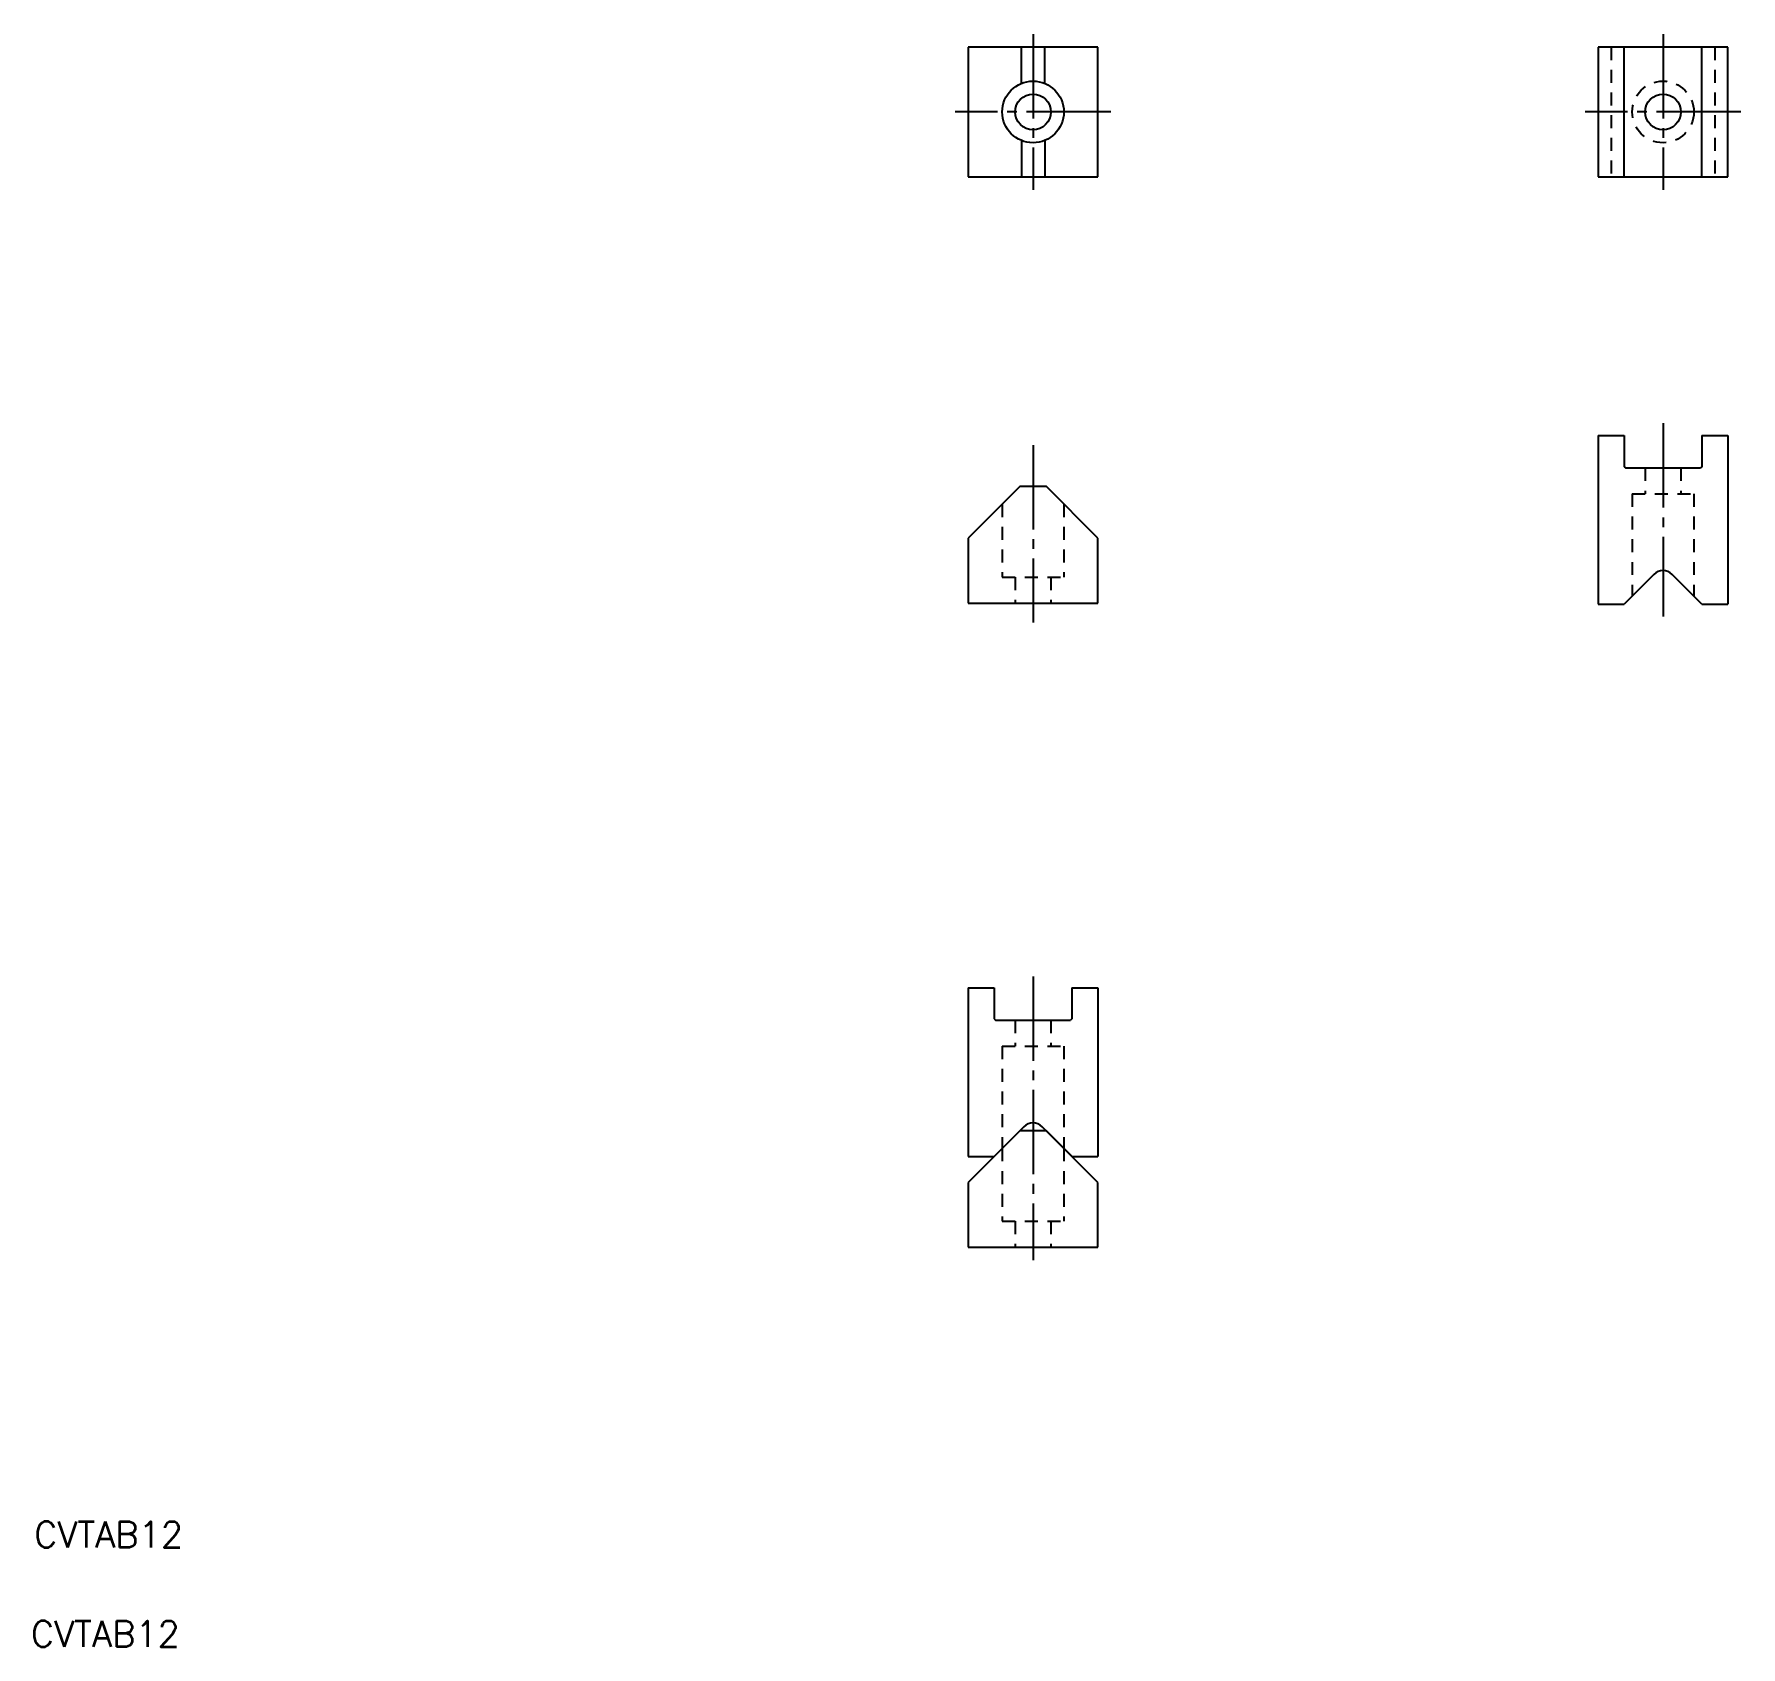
# Model space of a CAD drawing. Extents: x 326 to 589, y -342 to -93.
import ezdxf

# ---------------------------------------------------------------- set-up
doc = ezdxf.new("R2010")
doc.units = 0
doc.linetypes.add('CENTER', pattern=[17.5, 13, -1.5, 1.5, -1.5])
doc.linetypes.add('DASHED', pattern=[3.5, 2, -1.5])
doc.layers.get('0').update_dxf_attribs({"linetype": 'CONTINUOUS'})
doc.layers.add('CENTER', color=1, linetype='CENTER')
doc.styles.get("Standard").update_dxf_attribs({"font": 'txt.shx', "bigfont": '@extfont2.shx'})

msp = doc.modelspace()

# ---------------------------------------------------------------- linework, layer by layer
at = {"linetype": 'CONTINUOUS'}
for p, q in [((489.84, -95.25), (469.84, -95.25)), ((469.84, -95.25), (469.84, -115.25)), ((478.04, -100.85), (478.04, -95.25)), ((481.64, -100.85), (481.64, -95.25)), ((489.84, -115.25), (489.84, -95.25)), ((586.96, -95.25), (566.96, -95.25)), ((566.96, -95.25), (566.96, -115.25)), ((586.96, -115.25), (586.96, -95.25)), ((469.84, -99), (469.84, -99)), ((469.84, -105.25), (469.84, -105.25)), ((478.04, -109.65), (478.04, -115.25)), ((481.64, -109.65), (481.64, -115.25)), ((469.84, -115.25), (489.84, -115.25)), ((566.96, -115.25), (586.96, -115.25)), ((566.96, -155.16), (566.96, -181.16)), ((566.96, -155.16), (570.96, -155.16)), ((570.96, -155.16), (570.96, -159.96)), ((582.96, -155.16), (586.96, -155.16)), ((582.96, -155.16), (582.96, -159.96)), ((586.96, -155.16), (586.96, -181.16)), ((570.96, -159.96), (571.16, -160.16)), ((571.16, -160.16), (582.76, -160.16)), ((582.96, -159.96), (582.76, -160.16)), ((477.84, -162.98), (469.84, -170.98)), ((477.84, -162.98), (481.84, -162.98)), ((489.84, -170.98), (481.84, -162.98)), ((469.84, -170.98), (469.84, -180.98)), ((489.84, -180.98), (489.84, -170.98)), ((575.54, -176.57), (570.96, -181.16)), ((582.96, -181.16), (578.37, -176.57)), ((469.84, -180.98), (489.84, -180.98)), ((566.96, -181.16), (570.96, -181.16)), ((582.96, -181.16), (586.96, -181.16)), ((469.84, -240.33), (469.84, -266.33)), ((469.84, -240.33), (473.84, -240.33)), ((473.84, -240.33), (473.84, -245.13)), ((485.84, -240.33), (489.84, -240.33)), ((485.84, -240.33), (485.84, -245.13)), ((489.84, -240.33), (489.84, -266.33)), ((473.84, -245.13), (474.04, -245.33)), ((474.04, -245.33), (485.64, -245.33)), ((485.84, -245.13), (485.64, -245.33)), ((477.84, -262.33), (469.84, -270.33)), ((478.42, -261.74), (473.84, -266.33)), ((477.84, -262.33), (481.84, -262.33)), ((485.84, -266.33), (481.25, -261.74)), ((489.84, -270.33), (481.84, -262.33)), ((469.84, -266.33), (473.84, -266.33)), ((485.84, -266.33), (489.84, -266.33)), ((469.84, -270.33), (469.84, -280.33)), ((489.84, -280.33), (489.84, -270.33)), ((469.84, -280.33), (489.84, -280.33))]:
    msp.add_line(p, q, dxfattribs=at)
at = {"color": 3, "linetype": 'DASHED'}
for p, q in [((568.96, -95.25), (568.96, -115.25)), ((584.96, -95.25), (584.96, -115.25)), ((574.21, -160.16), (574.21, -164.16)), ((579.71, -160.16), (579.71, -164.16)), ((475.09, -165.73), (475.09, -176.98)), ((484.59, -165.73), (484.59, -176.98)), ((572.21, -164.16), (581.71, -164.16)), ((572.21, -164.16), (572.21, -179.91)), ((581.71, -164.16), (581.71, -179.91)), ((475.09, -176.98), (484.59, -176.98)), ((477.09, -176.98), (477.09, -180.98)), ((482.59, -176.98), (482.59, -180.98)), ((477.09, -245.33), (477.09, -249.33)), ((482.59, -245.33), (482.59, -249.33)), ((475.09, -249.33), (484.59, -249.33)), ((475.09, -249.33), (475.09, -265.08)), ((484.59, -249.33), (484.59, -265.08)), ((475.09, -265.08), (475.09, -276.33)), ((484.59, -265.08), (484.59, -276.33)), ((475.09, -276.33), (484.59, -276.33)), ((477.09, -276.33), (477.09, -280.33)), ((482.59, -276.33), (482.59, -280.33))]:
    msp.add_line(p, q, dxfattribs=at)
at = {"color": 7, "linetype": 'CONTINUOUS'}
for p, q in [((570.96, -115.25), (570.96, -95.25)), ((582.96, -115.25), (582.96, -95.25))]:
    msp.add_line(p, q, dxfattribs=at)
at = {"linetype": 'CONTINUOUS'}
for centre, radius in [((479.84, -105.25), 4.75), ((479.84, -105.25), 2.75), ((576.96, -105.25), 2.75)]:
    msp.add_circle(centre, radius, dxfattribs=at)
at = {"color": 3, "linetype": 'DASHED'}
msp.add_circle((576.96, -105.25), 4.75, dxfattribs=at)
at = {"linetype": 'CONTINUOUS'}
for centre in [(576.96, -177.98), (479.84, -263.16)]:
    msp.add_arc(centre, 2, 45, 135, dxfattribs=at)
at = {"layer": 'CENTER', "linetype": 'CENTER'}
for p, q in [((479.84, -93.25), (479.84, -117.25)), ((576.96, -93.25), (576.96, -117.25)), ((491.84, -105.25), (467.84, -105.25)), ((588.96, -105.25), (564.96, -105.25)), ((576.96, -153.27), (576.96, -183.08)), ((479.84, -156.63), (479.84, -183.98)), ((479.84, -238.57), (479.84, -282.33))]:
    msp.add_line(p, q, dxfattribs=at)

# ---------------------------------------------------------------- texts
for p in [(325.83, -326.64), (325.34, -341.96)]:
    msp.add_text('CVTAB12', height=4).set_placement(p)

doc.saveas('drawing.dxf')
